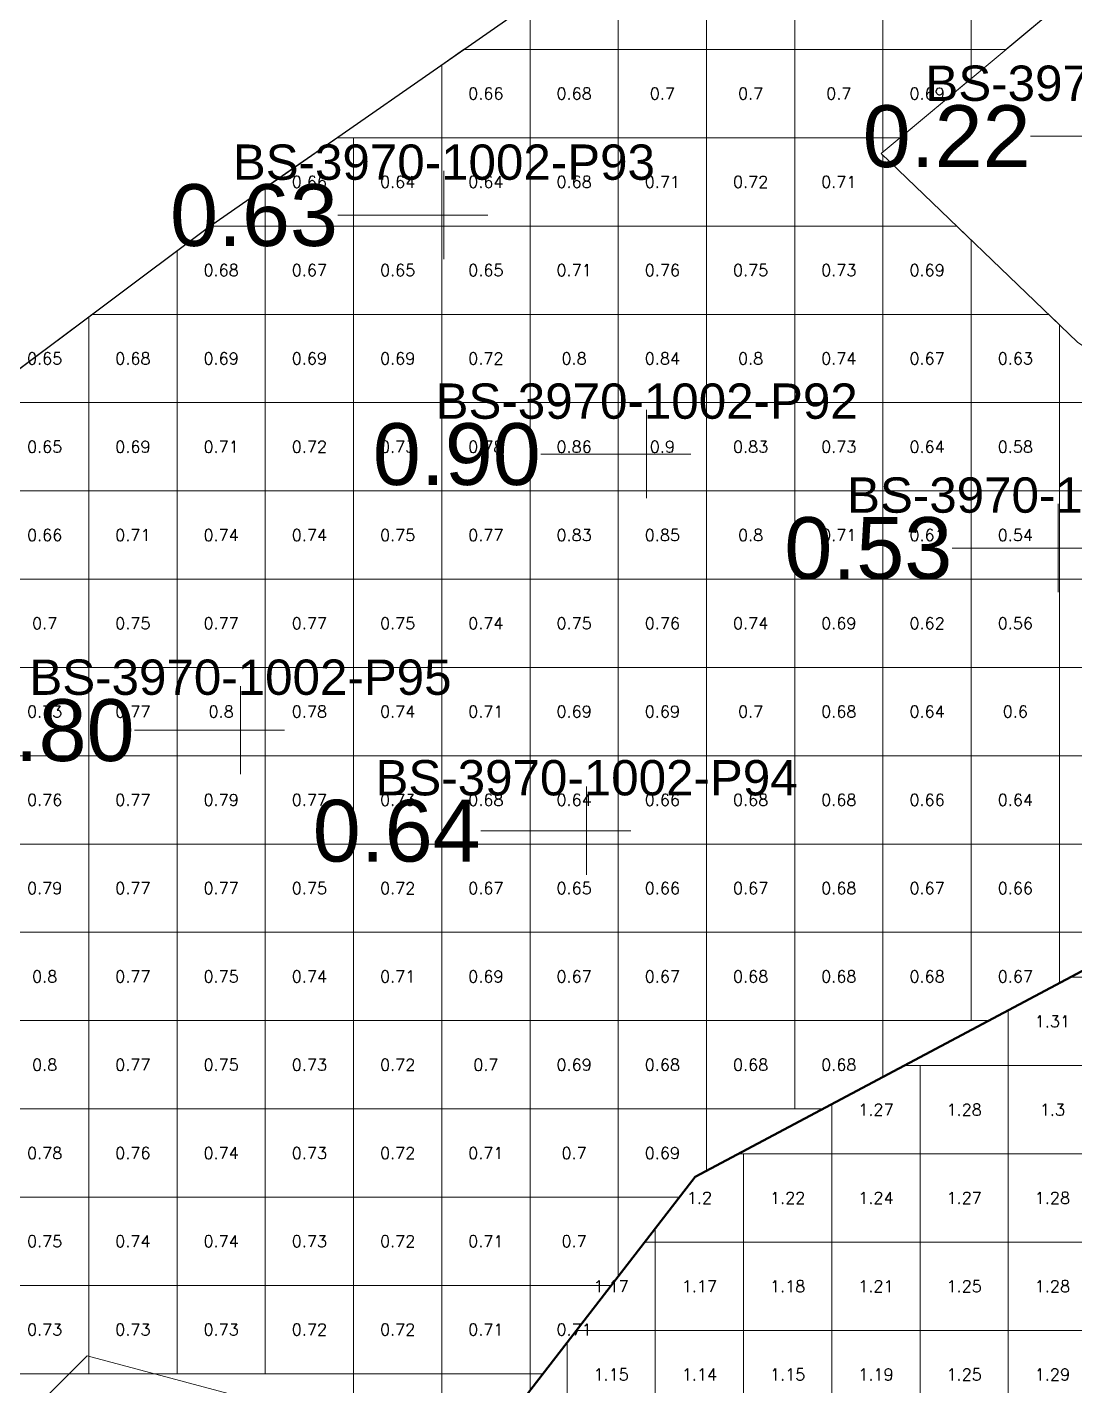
# Model space of a CAD drawing. Header units: inches. Extents: x 469775 to 470079, y 4349683 to 4349873.
# Drawn here: x 469858.19 to 469870.06, y 4349746.76 to 4349762.14 of the extents above; entities that cross this region are included whole.
import ezdxf
from ezdxf.enums import TextEntityAlignment as Align

# ---------------------------------------------------------------- set-up
doc = ezdxf.new("R2010")
doc.units = ezdxf.units.IN
doc.header["$MEASUREMENT"] = 0
doc.layers.add('123', color=7, linetype='Continuous')
for name, color, linetype, lineweight in [('点', 7, 'Continuous', 0), ('爆区方格网', 7, 'Continuous', 0), ('线条', 7, 'Continuous', 0), ('钻孔', 7, 'Continuous', 0)]:
    doc.layers.add(name, color=color, linetype=linetype, lineweight=lineweight)
doc.styles.add('3dmine_textStyle_1', font='txt.shx', dxfattribs={"height": 1, "bigfont": 'gbcbig.shx'})
doc.styles.add('3dmine_textStyle_2', font='arial.ttf', dxfattribs={"height": 1})

msp = doc.modelspace()

# ---------------------------------------------------------------- hatches: boundary and pattern name
at = {"layer": '钻孔', "linetype": 'Continuous', "lineweight": 0, "true_color": 0x80ffff, "extrusion": (0, 1, 0)}
for points in [[(-469863.908, 3959.947), (-469862.908, 3959.947), (-469862.908, 3971.947), (-469863.908, 3971.947)], [(-469866.206, 3959.994), (-469865.206, 3959.994), (-469865.206, 3971.994), (-469866.206, 3971.994)], [(-469870.869, 3960.08), (-469869.869, 3960.08), (-469869.869, 3972.08), (-469870.869, 3972.08)], [(-469861.603, 3959.872), (-469860.603, 3959.872), (-469860.603, 3971.872), (-469861.603, 3971.872)], [(-469865.525, 3959.868), (-469864.525, 3959.868), (-469864.525, 3971.868), (-469865.525, 3971.868)]]:
    msp.add_hatch(color=131, dxfattribs=at).paths.add_polyline_path(points, flags=0)

# ---------------------------------------------------------------- linework, layer by layer
at = {"color": 4, "linetype": 'Continuous', "lineweight": 0, "true_color": 0x00ffff, "elevation": 3966.233}
for points in [[(469845.427, 4349736.191), (469841.883, 4349739.467), (469842.228, 4349744.294), (469848.28, 4349752.862), (469855.658, 4349756.452), (469860.241, 4349759.881), (469868.362, 4349765.532)], [(469870.761, 4349763.128), (469867.863, 4349760.713), (469870.09, 4349758.577), (469873.314, 4349756.381), (469875.304, 4349754.198), (469865.757, 4349749.122), (469863.277, 4349745.916), (469858.867, 4349747.095), (469855.24, 4349743.466), (469853.308, 4349743.754), (469850.298, 4349745.551), (469847.477, 4349743.663), (469848.343, 4349739.646), (469845.427, 4349736.191)]]:
    msp.add_lwpolyline(points, dxfattribs=at)
at = {"color": 5, "linetype": 'Continuous', "lineweight": 50, "elevation": 3966.246}
msp.add_lwpolyline([(469863.277, 4349745.916), (469865.372, 4349742.59), (469870.758, 4349742.39), (469875.513, 4349745.185), (469875.059, 4349748.364), (469877.541, 4349750.341), (469880.7, 4349749.043), (469882.661, 4349748.577), (469887.283, 4349746.98), (469890.375, 4349747.712), (469892.104, 4349749.476), (469891.705, 4349752.968), (469892.637, 4349754.266), (469889.478, 4349756.794), (469884.88, 4349759.29), (469865.757, 4349749.122), (469863.277, 4349745.916)], dxfattribs=at)
at = {"color": 7, "linetype": 'Continuous', "lineweight": 0, "elevation": 3966.233}
msp.add_lwpolyline([(469845.427, 4349736.191), (469868.108, 4349719.891), (469868.108, 4349719.891), (469864.089, 4349732.247), (469861.567, 4349735.442), (469861.304, 4349735.775), (469863.277, 4349745.916), (469858.867, 4349747.095), (469855.24, 4349743.466), (469853.308, 4349743.754), (469850.298, 4349745.551), (469847.477, 4349743.663), (469848.343, 4349739.646), (469845.427, 4349736.191), (469845.427, 4349736.191)], dxfattribs=at)
at = {"layer": '123', "elevation": 1987.297}
msp.add_lwpolyline([(469851.682, 4349759.72), (469855.658, 4349756.452), (469860.241, 4349759.881), (469868.362, 4349765.532), (469871.556, 4349768.128), (469871.209, 4349769.962), (469869.209, 4349769.667), (469866.414, 4349769.254), (469864.214, 4349766.26), (469858.315, 4349764.574), (469853.994, 4349765.649), (469851.682, 4349759.72)], close=True, dxfattribs=at)
at = {"layer": '点', "color": 138, "linetype": 'Continuous', "lineweight": 0, "true_color": 0x004c4c}
for points, elevation in [([(469862.908, 4349759.516), (469862.908, 4349760.516)], 3971.947), ([(469863.408, 4349760.016), (469862.408, 4349760.016)], 3971.947), ([(469865.206, 4349756.809), (469865.206, 4349757.809)], 3971.994), ([(469865.706, 4349757.309), (469864.706, 4349757.309)], 3971.994), ([(469869.869, 4349755.745), (469869.869, 4349756.745)], 3972.08), ([(469870.369, 4349756.245), (469869.369, 4349756.245)], 3972.08), ([(469860.603, 4349753.682), (469860.603, 4349754.682)], 3971.872), ([(469861.103, 4349754.182), (469860.103, 4349754.182)], 3971.872), ([(469864.525, 4349752.543), (469864.525, 4349753.543)], 3971.868), ([(469865.025, 4349753.043), (469864.025, 4349753.043)], 3971.868)]:
    msp.add_lwpolyline(points, dxfattribs=dict(at, elevation=elevation))
at = {"layer": '爆区方格网', "color": 4, "linetype": 'Continuous', "lineweight": 0, "true_color": 0x00ffff, "elevation": 3972.427}
for points in [[(469864.884, 4349761.892), (469863.884, 4349761.892), (469863.884, 4349762.416), (469864.568, 4349762.892), (469864.884, 4349762.892), (469864.884, 4349761.892)], [(469865.884, 4349761.892), (469864.884, 4349761.892), (469864.884, 4349762.892), (469865.884, 4349762.892), (469865.884, 4349761.892)], [(469866.884, 4349761.892), (469865.884, 4349761.892), (469865.884, 4349762.892), (469866.884, 4349762.892), (469866.884, 4349761.892)], [(469867.884, 4349761.892), (469866.884, 4349761.892), (469866.884, 4349762.892), (469867.884, 4349762.892), (469867.884, 4349761.892)], [(469868.884, 4349761.892), (469867.884, 4349761.892), (469867.884, 4349762.892), (469868.884, 4349762.892), (469868.884, 4349761.892)], [(469869.884, 4349762.397), (469869.277, 4349761.892), (469868.884, 4349761.892), (469868.884, 4349762.892), (469869.884, 4349762.892), (469869.884, 4349762.397)], [(469863.884, 4349760.892), (469862.884, 4349760.892), (469862.884, 4349761.72), (469863.131, 4349761.892), (469863.884, 4349761.892), (469863.884, 4349760.892)], [(469864.884, 4349760.892), (469863.884, 4349760.892), (469863.884, 4349761.892), (469864.884, 4349761.892), (469864.884, 4349760.892)], [(469865.884, 4349760.892), (469864.884, 4349760.892), (469864.884, 4349761.892), (469865.884, 4349761.892), (469865.884, 4349760.892)], [(469866.884, 4349760.892), (469865.884, 4349760.892), (469865.884, 4349761.892), (469866.884, 4349761.892), (469866.884, 4349760.892)], [(469867.884, 4349760.892), (469866.884, 4349760.892), (469866.884, 4349761.892), (469867.884, 4349761.892), (469867.884, 4349760.892)], [(469868.884, 4349761.564), (469868.078, 4349760.892), (469867.884, 4349760.892), (469867.884, 4349761.892), (469868.884, 4349761.892), (469868.884, 4349761.564)], [(469861.884, 4349759.892), (469860.884, 4349759.892), (469860.884, 4349760.328), (469861.694, 4349760.892), (469861.884, 4349760.892), (469861.884, 4349759.892)], [(469862.884, 4349759.892), (469861.884, 4349759.892), (469861.884, 4349760.892), (469862.884, 4349760.892), (469862.884, 4349759.892)], [(469863.884, 4349759.892), (469862.884, 4349759.892), (469862.884, 4349760.892), (469863.884, 4349760.892), (469863.884, 4349759.892)], [(469864.884, 4349759.892), (469863.884, 4349759.892), (469863.884, 4349760.892), (469864.884, 4349760.892), (469864.884, 4349759.892)], [(469865.884, 4349759.892), (469864.884, 4349759.892), (469864.884, 4349760.892), (469865.884, 4349760.892), (469865.884, 4349759.892)], [(469866.884, 4349759.892), (469865.884, 4349759.892), (469865.884, 4349760.892), (469866.884, 4349760.892), (469866.884, 4349759.892)], [(469867.884, 4349760.73), (469867.863, 4349760.713), (469867.884, 4349760.693), (469867.884, 4349759.892), (469866.884, 4349759.892), (469866.884, 4349760.892), (469867.884, 4349760.892), (469867.884, 4349760.73)], [(469860.884, 4349758.892), (469859.884, 4349758.892), (469859.884, 4349759.613), (469860.241, 4349759.881), (469860.257, 4349759.892), (469860.884, 4349759.892), (469860.884, 4349758.892)], [(469861.884, 4349758.892), (469860.884, 4349758.892), (469860.884, 4349759.892), (469861.884, 4349759.892), (469861.884, 4349758.892)], [(469862.884, 4349758.892), (469861.884, 4349758.892), (469861.884, 4349759.892), (469862.884, 4349759.892), (469862.884, 4349758.892)], [(469863.884, 4349758.892), (469862.884, 4349758.892), (469862.884, 4349759.892), (469863.884, 4349759.892), (469863.884, 4349758.892)], [(469864.884, 4349758.892), (469863.884, 4349758.892), (469863.884, 4349759.892), (469864.884, 4349759.892), (469864.884, 4349758.892)], [(469865.884, 4349758.892), (469864.884, 4349758.892), (469864.884, 4349759.892), (469865.884, 4349759.892), (469865.884, 4349758.892)], [(469866.884, 4349758.892), (469865.884, 4349758.892), (469865.884, 4349759.892), (469866.884, 4349759.892), (469866.884, 4349758.892)], [(469867.884, 4349758.892), (469866.884, 4349758.892), (469866.884, 4349759.892), (469867.884, 4349759.892), (469867.884, 4349758.892)], [(469868.884, 4349759.734), (469868.884, 4349758.892), (469867.884, 4349758.892), (469867.884, 4349759.892), (469868.719, 4349759.892), (469868.884, 4349759.734)], [(469858.884, 4349757.892), (469857.884, 4349757.892), (469857.884, 4349758.117), (469858.884, 4349758.865), (469858.884, 4349757.892)], [(469859.884, 4349757.892), (469858.884, 4349757.892), (469858.884, 4349758.865), (469858.919, 4349758.892), (469859.884, 4349758.892), (469859.884, 4349757.892)], [(469860.884, 4349757.892), (469859.884, 4349757.892), (469859.884, 4349758.892), (469860.884, 4349758.892), (469860.884, 4349757.892)], [(469861.884, 4349757.892), (469860.884, 4349757.892), (469860.884, 4349758.892), (469861.884, 4349758.892), (469861.884, 4349757.892)], [(469862.884, 4349757.892), (469861.884, 4349757.892), (469861.884, 4349758.892), (469862.884, 4349758.892), (469862.884, 4349757.892)], [(469863.884, 4349757.892), (469862.884, 4349757.892), (469862.884, 4349758.892), (469863.884, 4349758.892), (469863.884, 4349757.892)], [(469864.884, 4349757.892), (469863.884, 4349757.892), (469863.884, 4349758.892), (469864.884, 4349758.892), (469864.884, 4349757.892)], [(469865.884, 4349757.892), (469864.884, 4349757.892), (469864.884, 4349758.892), (469865.884, 4349758.892), (469865.884, 4349757.892)], [(469866.884, 4349757.892), (469865.884, 4349757.892), (469865.884, 4349758.892), (469866.884, 4349758.892), (469866.884, 4349757.892)], [(469867.884, 4349757.892), (469866.884, 4349757.892), (469866.884, 4349758.892), (469867.884, 4349758.892), (469867.884, 4349757.892)], [(469868.884, 4349757.892), (469867.884, 4349757.892), (469867.884, 4349758.892), (469868.884, 4349758.892), (469868.884, 4349757.892)], [(469869.884, 4349758.775), (469869.884, 4349757.892), (469868.884, 4349757.892), (469868.884, 4349758.892), (469869.762, 4349758.892), (469869.884, 4349758.775)], [(469858.884, 4349756.892), (469857.884, 4349756.892), (469857.884, 4349757.892), (469858.884, 4349757.892), (469858.884, 4349756.892)], [(469859.884, 4349756.892), (469858.884, 4349756.892), (469858.884, 4349757.892), (469859.884, 4349757.892), (469859.884, 4349756.892)], [(469860.884, 4349756.892), (469859.884, 4349756.892), (469859.884, 4349757.892), (469860.884, 4349757.892), (469860.884, 4349756.892)], [(469861.884, 4349756.892), (469860.884, 4349756.892), (469860.884, 4349757.892), (469861.884, 4349757.892), (469861.884, 4349756.892)], [(469862.884, 4349756.892), (469861.884, 4349756.892), (469861.884, 4349757.892), (469862.884, 4349757.892), (469862.884, 4349756.892)], [(469863.884, 4349756.892), (469862.884, 4349756.892), (469862.884, 4349757.892), (469863.884, 4349757.892), (469863.884, 4349756.892)], [(469864.884, 4349756.892), (469863.884, 4349756.892), (469863.884, 4349757.892), (469864.884, 4349757.892), (469864.884, 4349756.892)], [(469865.884, 4349756.892), (469864.884, 4349756.892), (469864.884, 4349757.892), (469865.884, 4349757.892), (469865.884, 4349756.892)], [(469866.884, 4349756.892), (469865.884, 4349756.892), (469865.884, 4349757.892), (469866.884, 4349757.892), (469866.884, 4349756.892)], [(469867.884, 4349756.892), (469866.884, 4349756.892), (469866.884, 4349757.892), (469867.884, 4349757.892), (469867.884, 4349756.892)], [(469868.884, 4349756.892), (469867.884, 4349756.892), (469867.884, 4349757.892), (469868.884, 4349757.892), (469868.884, 4349756.892)], [(469869.884, 4349756.892), (469868.884, 4349756.892), (469868.884, 4349757.892), (469869.884, 4349757.892), (469869.884, 4349756.892)], [(469870.884, 4349756.892), (469869.884, 4349756.892), (469869.884, 4349757.892), (469870.884, 4349757.892), (469870.884, 4349756.892)], [(469858.884, 4349755.892), (469857.884, 4349755.892), (469857.884, 4349756.892), (469858.884, 4349756.892), (469858.884, 4349755.892)], [(469859.884, 4349755.892), (469858.884, 4349755.892), (469858.884, 4349756.892), (469859.884, 4349756.892), (469859.884, 4349755.892)], [(469860.884, 4349755.892), (469859.884, 4349755.892), (469859.884, 4349756.892), (469860.884, 4349756.892), (469860.884, 4349755.892)], [(469861.884, 4349755.892), (469860.884, 4349755.892), (469860.884, 4349756.892), (469861.884, 4349756.892), (469861.884, 4349755.892)], [(469862.884, 4349755.892), (469861.884, 4349755.892), (469861.884, 4349756.892), (469862.884, 4349756.892), (469862.884, 4349755.892)], [(469863.884, 4349755.892), (469862.884, 4349755.892), (469862.884, 4349756.892), (469863.884, 4349756.892), (469863.884, 4349755.892)], [(469864.884, 4349755.892), (469863.884, 4349755.892), (469863.884, 4349756.892), (469864.884, 4349756.892), (469864.884, 4349755.892)], [(469865.884, 4349755.892), (469864.884, 4349755.892), (469864.884, 4349756.892), (469865.884, 4349756.892), (469865.884, 4349755.892)], [(469866.884, 4349755.892), (469865.884, 4349755.892), (469865.884, 4349756.892), (469866.884, 4349756.892), (469866.884, 4349755.892)], [(469867.884, 4349755.892), (469866.884, 4349755.892), (469866.884, 4349756.892), (469867.884, 4349756.892), (469867.884, 4349755.892)], [(469868.884, 4349755.892), (469867.884, 4349755.892), (469867.884, 4349756.892), (469868.884, 4349756.892), (469868.884, 4349755.892)], [(469869.884, 4349755.892), (469868.884, 4349755.892), (469868.884, 4349756.892), (469869.884, 4349756.892), (469869.884, 4349755.892)], [(469870.884, 4349755.892), (469869.884, 4349755.892), (469869.884, 4349756.892), (469870.884, 4349756.892), (469870.884, 4349755.892)], [(469858.884, 4349754.892), (469857.884, 4349754.892), (469857.884, 4349755.892), (469858.884, 4349755.892), (469858.884, 4349754.892)], [(469859.884, 4349754.892), (469858.884, 4349754.892), (469858.884, 4349755.892), (469859.884, 4349755.892), (469859.884, 4349754.892)], [(469860.884, 4349754.892), (469859.884, 4349754.892), (469859.884, 4349755.892), (469860.884, 4349755.892), (469860.884, 4349754.892)], [(469861.884, 4349754.892), (469860.884, 4349754.892), (469860.884, 4349755.892), (469861.884, 4349755.892), (469861.884, 4349754.892)], [(469862.884, 4349754.892), (469861.884, 4349754.892), (469861.884, 4349755.892), (469862.884, 4349755.892), (469862.884, 4349754.892)], [(469863.884, 4349754.892), (469862.884, 4349754.892), (469862.884, 4349755.892), (469863.884, 4349755.892), (469863.884, 4349754.892)], [(469864.884, 4349754.892), (469863.884, 4349754.892), (469863.884, 4349755.892), (469864.884, 4349755.892), (469864.884, 4349754.892)], [(469865.884, 4349754.892), (469864.884, 4349754.892), (469864.884, 4349755.892), (469865.884, 4349755.892), (469865.884, 4349754.892)], [(469866.884, 4349754.892), (469865.884, 4349754.892), (469865.884, 4349755.892), (469866.884, 4349755.892), (469866.884, 4349754.892)], [(469867.884, 4349754.892), (469866.884, 4349754.892), (469866.884, 4349755.892), (469867.884, 4349755.892), (469867.884, 4349754.892)], [(469868.884, 4349754.892), (469867.884, 4349754.892), (469867.884, 4349755.892), (469868.884, 4349755.892), (469868.884, 4349754.892)], [(469869.884, 4349754.892), (469868.884, 4349754.892), (469868.884, 4349755.892), (469869.884, 4349755.892), (469869.884, 4349754.892)], [(469870.884, 4349754.892), (469869.884, 4349754.892), (469869.884, 4349755.892), (469870.884, 4349755.892), (469870.884, 4349754.892)], [(469858.884, 4349753.892), (469857.884, 4349753.892), (469857.884, 4349754.892), (469858.884, 4349754.892), (469858.884, 4349753.892)], [(469859.884, 4349753.892), (469858.884, 4349753.892), (469858.884, 4349754.892), (469859.884, 4349754.892), (469859.884, 4349753.892)], [(469860.884, 4349753.892), (469859.884, 4349753.892), (469859.884, 4349754.892), (469860.884, 4349754.892), (469860.884, 4349753.892)], [(469861.884, 4349753.892), (469860.884, 4349753.892), (469860.884, 4349754.892), (469861.884, 4349754.892), (469861.884, 4349753.892)], [(469862.884, 4349753.892), (469861.884, 4349753.892), (469861.884, 4349754.892), (469862.884, 4349754.892), (469862.884, 4349753.892)], [(469863.884, 4349753.892), (469862.884, 4349753.892), (469862.884, 4349754.892), (469863.884, 4349754.892), (469863.884, 4349753.892)], [(469864.884, 4349753.892), (469863.884, 4349753.892), (469863.884, 4349754.892), (469864.884, 4349754.892), (469864.884, 4349753.892)], [(469865.884, 4349753.892), (469864.884, 4349753.892), (469864.884, 4349754.892), (469865.884, 4349754.892), (469865.884, 4349753.892)], [(469866.884, 4349753.892), (469865.884, 4349753.892), (469865.884, 4349754.892), (469866.884, 4349754.892), (469866.884, 4349753.892)], [(469867.884, 4349753.892), (469866.884, 4349753.892), (469866.884, 4349754.892), (469867.884, 4349754.892), (469867.884, 4349753.892)], [(469868.884, 4349753.892), (469867.884, 4349753.892), (469867.884, 4349754.892), (469868.884, 4349754.892), (469868.884, 4349753.892)], [(469869.884, 4349753.892), (469868.884, 4349753.892), (469868.884, 4349754.892), (469869.884, 4349754.892), (469869.884, 4349753.892)], [(469870.884, 4349753.892), (469869.884, 4349753.892), (469869.884, 4349754.892), (469870.884, 4349754.892), (469870.884, 4349753.892)], [(469858.884, 4349752.892), (469857.884, 4349752.892), (469857.884, 4349753.892), (469858.884, 4349753.892), (469858.884, 4349752.892)], [(469859.884, 4349752.892), (469858.884, 4349752.892), (469858.884, 4349753.892), (469859.884, 4349753.892), (469859.884, 4349752.892)], [(469860.884, 4349752.892), (469859.884, 4349752.892), (469859.884, 4349753.892), (469860.884, 4349753.892), (469860.884, 4349752.892)], [(469861.884, 4349752.892), (469860.884, 4349752.892), (469860.884, 4349753.892), (469861.884, 4349753.892), (469861.884, 4349752.892)], [(469862.884, 4349752.892), (469861.884, 4349752.892), (469861.884, 4349753.892), (469862.884, 4349753.892), (469862.884, 4349752.892)], [(469863.884, 4349752.892), (469862.884, 4349752.892), (469862.884, 4349753.892), (469863.884, 4349753.892), (469863.884, 4349752.892)], [(469864.884, 4349752.892), (469863.884, 4349752.892), (469863.884, 4349753.892), (469864.884, 4349753.892), (469864.884, 4349752.892)], [(469865.884, 4349752.892), (469864.884, 4349752.892), (469864.884, 4349753.892), (469865.884, 4349753.892), (469865.884, 4349752.892)], [(469866.884, 4349752.892), (469865.884, 4349752.892), (469865.884, 4349753.892), (469866.884, 4349753.892), (469866.884, 4349752.892)], [(469867.884, 4349752.892), (469866.884, 4349752.892), (469866.884, 4349753.892), (469867.884, 4349753.892), (469867.884, 4349752.892)], [(469868.884, 4349752.892), (469867.884, 4349752.892), (469867.884, 4349753.892), (469868.884, 4349753.892), (469868.884, 4349752.892)], [(469869.884, 4349752.892), (469868.884, 4349752.892), (469868.884, 4349753.892), (469869.884, 4349753.892), (469869.884, 4349752.892)], [(469870.884, 4349752.892), (469869.884, 4349752.892), (469869.884, 4349753.892), (469870.884, 4349753.892), (469870.884, 4349752.892)], [(469858.884, 4349751.892), (469857.884, 4349751.892), (469857.884, 4349752.892), (469858.884, 4349752.892), (469858.884, 4349751.892)], [(469859.884, 4349751.892), (469858.884, 4349751.892), (469858.884, 4349752.892), (469859.884, 4349752.892), (469859.884, 4349751.892)], [(469860.884, 4349751.892), (469859.884, 4349751.892), (469859.884, 4349752.892), (469860.884, 4349752.892), (469860.884, 4349751.892)], [(469861.884, 4349751.892), (469860.884, 4349751.892), (469860.884, 4349752.892), (469861.884, 4349752.892), (469861.884, 4349751.892)], [(469862.884, 4349751.892), (469861.884, 4349751.892), (469861.884, 4349752.892), (469862.884, 4349752.892), (469862.884, 4349751.892)], [(469863.884, 4349751.892), (469862.884, 4349751.892), (469862.884, 4349752.892), (469863.884, 4349752.892), (469863.884, 4349751.892)], [(469864.884, 4349751.892), (469863.884, 4349751.892), (469863.884, 4349752.892), (469864.884, 4349752.892), (469864.884, 4349751.892)], [(469865.884, 4349751.892), (469864.884, 4349751.892), (469864.884, 4349752.892), (469865.884, 4349752.892), (469865.884, 4349751.892)], [(469866.884, 4349751.892), (469865.884, 4349751.892), (469865.884, 4349752.892), (469866.884, 4349752.892), (469866.884, 4349751.892)], [(469867.884, 4349751.892), (469866.884, 4349751.892), (469866.884, 4349752.892), (469867.884, 4349752.892), (469867.884, 4349751.892)], [(469868.884, 4349751.892), (469867.884, 4349751.892), (469867.884, 4349752.892), (469868.884, 4349752.892), (469868.884, 4349751.892)], [(469869.884, 4349751.892), (469868.884, 4349751.892), (469868.884, 4349752.892), (469869.884, 4349752.892), (469869.884, 4349751.892)], [(469870.884, 4349751.892), (469869.884, 4349751.892), (469869.884, 4349752.892), (469870.884, 4349752.892), (469870.884, 4349751.892)], [(469858.884, 4349750.892), (469857.884, 4349750.892), (469857.884, 4349751.892), (469858.884, 4349751.892), (469858.884, 4349750.892)], [(469859.884, 4349750.892), (469858.884, 4349750.892), (469858.884, 4349751.892), (469859.884, 4349751.892), (469859.884, 4349750.892)], [(469860.884, 4349750.892), (469859.884, 4349750.892), (469859.884, 4349751.892), (469860.884, 4349751.892), (469860.884, 4349750.892)], [(469861.884, 4349750.892), (469860.884, 4349750.892), (469860.884, 4349751.892), (469861.884, 4349751.892), (469861.884, 4349750.892)], [(469862.884, 4349750.892), (469861.884, 4349750.892), (469861.884, 4349751.892), (469862.884, 4349751.892), (469862.884, 4349750.892)], [(469863.884, 4349750.892), (469862.884, 4349750.892), (469862.884, 4349751.892), (469863.884, 4349751.892), (469863.884, 4349750.892)], [(469864.884, 4349750.892), (469863.884, 4349750.892), (469863.884, 4349751.892), (469864.884, 4349751.892), (469864.884, 4349750.892)], [(469865.884, 4349750.892), (469864.884, 4349750.892), (469864.884, 4349751.892), (469865.884, 4349751.892), (469865.884, 4349750.892)], [(469866.884, 4349750.892), (469865.884, 4349750.892), (469865.884, 4349751.892), (469866.884, 4349751.892), (469866.884, 4349750.892)], [(469867.884, 4349750.892), (469866.884, 4349750.892), (469866.884, 4349751.892), (469867.884, 4349751.892), (469867.884, 4349750.892)], [(469868.884, 4349750.892), (469867.884, 4349750.892), (469867.884, 4349751.892), (469868.884, 4349751.892), (469868.884, 4349750.892)], [(469869.884, 4349751.316), (469869.085, 4349750.892), (469868.884, 4349750.892), (469868.884, 4349751.892), (469869.884, 4349751.892), (469869.884, 4349751.316)], [(469858.884, 4349749.892), (469857.884, 4349749.892), (469857.884, 4349750.892), (469858.884, 4349750.892), (469858.884, 4349749.892)], [(469859.884, 4349749.892), (469858.884, 4349749.892), (469858.884, 4349750.892), (469859.884, 4349750.892), (469859.884, 4349749.892)], [(469860.884, 4349749.892), (469859.884, 4349749.892), (469859.884, 4349750.892), (469860.884, 4349750.892), (469860.884, 4349749.892)], [(469861.884, 4349749.892), (469860.884, 4349749.892), (469860.884, 4349750.892), (469861.884, 4349750.892), (469861.884, 4349749.892)], [(469862.884, 4349749.892), (469861.884, 4349749.892), (469861.884, 4349750.892), (469862.884, 4349750.892), (469862.884, 4349749.892)], [(469863.884, 4349749.892), (469862.884, 4349749.892), (469862.884, 4349750.892), (469863.884, 4349750.892), (469863.884, 4349749.892)], [(469864.884, 4349749.892), (469863.884, 4349749.892), (469863.884, 4349750.892), (469864.884, 4349750.892), (469864.884, 4349749.892)], [(469865.884, 4349749.892), (469864.884, 4349749.892), (469864.884, 4349750.892), (469865.884, 4349750.892), (469865.884, 4349749.892)], [(469866.884, 4349749.892), (469865.884, 4349749.892), (469865.884, 4349750.892), (469866.884, 4349750.892), (469866.884, 4349749.892)], [(469867.884, 4349750.253), (469867.204, 4349749.892), (469866.884, 4349749.892), (469866.884, 4349750.892), (469867.884, 4349750.892), (469867.884, 4349750.253)], [(469858.884, 4349748.892), (469857.884, 4349748.892), (469857.884, 4349749.892), (469858.884, 4349749.892), (469858.884, 4349748.892)], [(469859.884, 4349748.892), (469858.884, 4349748.892), (469858.884, 4349749.892), (469859.884, 4349749.892), (469859.884, 4349748.892)], [(469860.884, 4349748.892), (469859.884, 4349748.892), (469859.884, 4349749.892), (469860.884, 4349749.892), (469860.884, 4349748.892)], [(469861.884, 4349748.892), (469860.884, 4349748.892), (469860.884, 4349749.892), (469861.884, 4349749.892), (469861.884, 4349748.892)], [(469862.884, 4349748.892), (469861.884, 4349748.892), (469861.884, 4349749.892), (469862.884, 4349749.892), (469862.884, 4349748.892)], [(469863.884, 4349748.892), (469862.884, 4349748.892), (469862.884, 4349749.892), (469863.884, 4349749.892), (469863.884, 4349748.892)], [(469864.884, 4349748.892), (469863.884, 4349748.892), (469863.884, 4349749.892), (469864.884, 4349749.892), (469864.884, 4349748.892)], [(469865.884, 4349749.19), (469865.757, 4349749.122), (469865.579, 4349748.892), (469864.884, 4349748.892), (469864.884, 4349749.892), (469865.884, 4349749.892), (469865.884, 4349749.19)], [(469858.884, 4349747.892), (469857.884, 4349747.892), (469857.884, 4349748.892), (469858.884, 4349748.892), (469858.884, 4349747.892)], [(469859.884, 4349747.892), (469858.884, 4349747.892), (469858.884, 4349748.892), (469859.884, 4349748.892), (469859.884, 4349747.892)], [(469860.884, 4349747.892), (469859.884, 4349747.892), (469859.884, 4349748.892), (469860.884, 4349748.892), (469860.884, 4349747.892)], [(469861.884, 4349747.892), (469860.884, 4349747.892), (469860.884, 4349748.892), (469861.884, 4349748.892), (469861.884, 4349747.892)], [(469862.884, 4349747.892), (469861.884, 4349747.892), (469861.884, 4349748.892), (469862.884, 4349748.892), (469862.884, 4349747.892)], [(469863.884, 4349747.892), (469862.884, 4349747.892), (469862.884, 4349748.892), (469863.884, 4349748.892), (469863.884, 4349747.892)], [(469864.884, 4349747.993), (469864.805, 4349747.892), (469863.884, 4349747.892), (469863.884, 4349748.892), (469864.884, 4349748.892), (469864.884, 4349747.993)], [(469858.884, 4349746.892), (469857.884, 4349746.892), (469857.884, 4349747.892), (469858.884, 4349747.892), (469858.884, 4349746.892)], [(469859.884, 4349746.892), (469858.884, 4349746.892), (469858.884, 4349747.892), (469859.884, 4349747.892), (469859.884, 4349746.892)], [(469860.884, 4349746.892), (469859.884, 4349746.892), (469859.884, 4349747.892), (469860.884, 4349747.892), (469860.884, 4349746.892)], [(469861.884, 4349746.892), (469860.884, 4349746.892), (469860.884, 4349747.892), (469861.884, 4349747.892), (469861.884, 4349746.892)], [(469862.884, 4349746.892), (469861.884, 4349746.892), (469861.884, 4349747.892), (469862.884, 4349747.892), (469862.884, 4349746.892)], [(469863.884, 4349746.892), (469862.884, 4349746.892), (469862.884, 4349747.892), (469863.884, 4349747.892), (469863.884, 4349746.892)], [(469864.032, 4349746.892), (469863.884, 4349746.892), (469863.884, 4349747.892), (469864.805, 4349747.892), (469864.032, 4349746.892)]]:
    msp.add_lwpolyline(points, dxfattribs=at)
at = {"layer": '爆区方格网', "color": 5, "linetype": 'Continuous', "lineweight": 0, "true_color": 0x0000ff, "elevation": 3972.334}
for points in [[(469870.304, 4349750.383), (469869.304, 4349750.383), (469869.304, 4349751.008), (469870.009, 4349751.383), (469870.304, 4349751.383), (469870.304, 4349750.383)], [(469868.304, 4349749.383), (469867.304, 4349749.383), (469867.304, 4349749.945), (469868.128, 4349750.383), (469868.304, 4349750.383), (469868.304, 4349749.383)], [(469869.304, 4349749.383), (469868.304, 4349749.383), (469868.304, 4349750.383), (469869.304, 4349750.383), (469869.304, 4349749.383)], [(469870.304, 4349749.383), (469869.304, 4349749.383), (469869.304, 4349750.383), (469870.304, 4349750.383), (469870.304, 4349749.383)], [(469866.304, 4349748.383), (469865.304, 4349748.383), (469865.304, 4349748.536), (469865.757, 4349749.122), (469866.247, 4349749.383), (469866.304, 4349749.383), (469866.304, 4349748.383)], [(469867.304, 4349748.383), (469866.304, 4349748.383), (469866.304, 4349749.383), (469867.304, 4349749.383), (469867.304, 4349748.383)], [(469868.304, 4349748.383), (469867.304, 4349748.383), (469867.304, 4349749.383), (469868.304, 4349749.383), (469868.304, 4349748.383)], [(469869.304, 4349748.383), (469868.304, 4349748.383), (469868.304, 4349749.383), (469869.304, 4349749.383), (469869.304, 4349748.383)], [(469870.304, 4349748.383), (469869.304, 4349748.383), (469869.304, 4349749.383), (469870.304, 4349749.383), (469870.304, 4349748.383)], [(469865.304, 4349747.383), (469864.412, 4349747.383), (469865.185, 4349748.383), (469865.304, 4349748.383), (469865.304, 4349747.383)], [(469866.304, 4349747.383), (469865.304, 4349747.383), (469865.304, 4349748.383), (469866.304, 4349748.383), (469866.304, 4349747.383)], [(469867.304, 4349747.383), (469866.304, 4349747.383), (469866.304, 4349748.383), (469867.304, 4349748.383), (469867.304, 4349747.383)], [(469868.304, 4349747.383), (469867.304, 4349747.383), (469867.304, 4349748.383), (469868.304, 4349748.383), (469868.304, 4349747.383)], [(469869.304, 4349747.383), (469868.304, 4349747.383), (469868.304, 4349748.383), (469869.304, 4349748.383), (469869.304, 4349747.383)], [(469870.304, 4349747.383), (469869.304, 4349747.383), (469869.304, 4349748.383), (469870.304, 4349748.383), (469870.304, 4349747.383)], [(469865.304, 4349746.383), (469864.304, 4349746.383), (469864.304, 4349747.243), (469864.412, 4349747.383), (469865.304, 4349747.383), (469865.304, 4349746.383)], [(469866.304, 4349746.383), (469865.304, 4349746.383), (469865.304, 4349747.383), (469866.304, 4349747.383), (469866.304, 4349746.383)], [(469867.304, 4349746.383), (469866.304, 4349746.383), (469866.304, 4349747.383), (469867.304, 4349747.383), (469867.304, 4349746.383)], [(469868.304, 4349746.383), (469867.304, 4349746.383), (469867.304, 4349747.383), (469868.304, 4349747.383), (469868.304, 4349746.383)], [(469869.304, 4349746.383), (469868.304, 4349746.383), (469868.304, 4349747.383), (469869.304, 4349747.383), (469869.304, 4349746.383)], [(469870.304, 4349746.383), (469869.304, 4349746.383), (469869.304, 4349747.383), (469870.304, 4349747.383), (469870.304, 4349746.383)]]:
    msp.add_lwpolyline(points, dxfattribs=at)
at = {"layer": '爆区方格网', "color": 131, "linetype": 'Continuous', "lineweight": 0, "true_color": 0x80ffff, "elevation": 3972.427}
for points in [[(469862.884, 4349745.892), (469861.884, 4349745.892), (469861.884, 4349746.892), (469862.884, 4349746.892), (469862.884, 4349745.892)], [(469863.884, 4349746.7), (469863.277, 4349745.916), (469863.273, 4349745.892), (469862.884, 4349745.892), (469862.884, 4349746.892), (469863.884, 4349746.892), (469863.884, 4349746.7)]]:
    msp.add_lwpolyline(points, dxfattribs=at)
at = {"layer": '线条', "color": 138, "linetype": 'Continuous', "lineweight": 0, "true_color": 0x004c4c}
for points, elevation in [([(469862.908, 4349760.016), (469862.908, 4349760.016), (469862.908, 4349760.016)], 3971.947), ([(469865.206, 4349757.309), (469865.206, 4349757.309), (469865.206, 4349757.309)], 3971.994), ([(469869.869, 4349756.245), (469869.869, 4349756.245), (469869.869, 4349756.245)], 3972.08), ([(469860.603, 4349754.182), (469860.603, 4349754.182), (469860.603, 4349754.182)], 3971.872), ([(469864.525, 4349753.043), (469864.525, 4349753.043), (469864.525, 4349753.043)], 3971.868)]:
    msp.add_lwpolyline(points, dxfattribs=dict(at, elevation=elevation))
at = {"layer": '钻孔', "color": 8, "linetype": 'Continuous', "lineweight": 0, "true_color": 0x808080}
for elevation in [3972.126, 3960.126]:
    msp.add_lwpolyline([(469870.757, 4349760.91), (469869.557, 4349760.91)], dxfattribs=dict(at, elevation=elevation))
at = {"layer": '钻孔', "color": 131, "linetype": 'Continuous', "lineweight": 0, "true_color": 0x80ffff}
for points, elevation in [([(469862.908, 4349760.016), (469861.708, 4349760.016)], 3971.947), ([(469862.908, 4349760.016), (469861.708, 4349760.016)], 3959.947), ([(469865.206, 4349757.309), (469864.006, 4349757.309)], 3971.994), ([(469865.206, 4349757.309), (469864.006, 4349757.309)], 3959.994), ([(469869.869, 4349756.245), (469868.669, 4349756.245)], 3972.08), ([(469869.869, 4349756.245), (469868.669, 4349756.245)], 3960.08), ([(469860.603, 4349754.182), (469859.403, 4349754.182)], 3971.872), ([(469860.603, 4349754.182), (469859.403, 4349754.182)], 3959.872), ([(469864.525, 4349753.043), (469863.325, 4349753.043)], 3971.868), ([(469864.525, 4349753.043), (469863.325, 4349753.043)], 3959.868)]:
    msp.add_lwpolyline(points, dxfattribs=dict(at, elevation=elevation))

# ---------------------------------------------------------------- texts
at = {"color": 4, "linetype": 'Continuous', "lineweight": 0, "true_color": 0x00ffff, "style": '3dmine_textStyle_1'}
for s, p in [('0.66', (469863.384, 4349761.392, 3972.427)), ('0.68', (469864.384, 4349761.392, 3972.427)), ('0.7', (469865.384, 4349761.392, 3972.427)), ('0.7', (469866.384, 4349761.392, 3972.427)), ('0.7', (469867.384, 4349761.392, 3972.427)), ('0.69', (469868.384, 4349761.392, 3972.427)), ('0.66', (469861.384, 4349760.392, 3972.427)), ('0.64', (469862.384, 4349760.392, 3972.427)), ('0.64', (469863.384, 4349760.392, 3972.427)), ('0.68', (469864.384, 4349760.392, 3972.427)), ('0.71', (469865.384, 4349760.392, 3972.427)), ('0.72', (469866.384, 4349760.392, 3972.427)), ('0.71', (469867.384, 4349760.392, 3972.427)), ('0.68', (469860.384, 4349759.392, 3972.427)), ('0.67', (469861.384, 4349759.392, 3972.427)), ('0.65', (469862.384, 4349759.392, 3972.427)), ('0.65', (469863.384, 4349759.392, 3972.427)), ('0.71', (469864.384, 4349759.392, 3972.427)), ('0.76', (469865.384, 4349759.392, 3972.427)), ('0.75', (469866.384, 4349759.392, 3972.427)), ('0.73', (469867.384, 4349759.392, 3972.427)), ('0.69', (469868.384, 4349759.392, 3972.427)), ('0.65', (469858.384, 4349758.392, 3972.427)), ('0.68', (469859.384, 4349758.392, 3972.427)), ('0.69', (469860.384, 4349758.392, 3972.427)), ('0.69', (469861.384, 4349758.392, 3972.427)), ('0.69', (469862.384, 4349758.392, 3972.427)), ('0.72', (469863.384, 4349758.392, 3972.427)), ('0.8', (469864.384, 4349758.392, 3972.427)), ('0.84', (469865.384, 4349758.392, 3972.427)), ('0.8', (469866.384, 4349758.392, 3972.427)), ('0.74', (469867.384, 4349758.392, 3972.427)), ('0.67', (469868.384, 4349758.392, 3972.427)), ('0.63', (469869.384, 4349758.392, 3972.427)), ('0.65', (469858.384, 4349757.392, 3972.427)), ('0.69', (469859.384, 4349757.392, 3972.427)), ('0.71', (469860.384, 4349757.392, 3972.427)), ('0.72', (469861.384, 4349757.392, 3972.427)), ('0.73', (469862.384, 4349757.392, 3972.427)), ('0.78', (469863.384, 4349757.392, 3972.427)), ('0.86', (469864.384, 4349757.392, 3972.427)), ('0.9', (469865.384, 4349757.392, 3972.427)), ('0.83', (469866.384, 4349757.392, 3972.427)), ('0.73', (469867.384, 4349757.392, 3972.427)), ('0.64', (469868.384, 4349757.392, 3972.427)), ('0.58', (469869.384, 4349757.392, 3972.427)), ('0.66', (469858.384, 4349756.392, 3972.427)), ('0.71', (469859.384, 4349756.392, 3972.427)), ('0.74', (469860.384, 4349756.392, 3972.427)), ('0.74', (469861.384, 4349756.392, 3972.427)), ('0.75', (469862.384, 4349756.392, 3972.427)), ('0.77', (469863.384, 4349756.392, 3972.427)), ('0.83', (469864.384, 4349756.392, 3972.427)), ('0.85', (469865.384, 4349756.392, 3972.427)), ('0.8', (469866.384, 4349756.392, 3972.427)), ('0.71', (469867.384, 4349756.392, 3972.427)), ('0.61', (469868.384, 4349756.392, 3972.427)), ('0.54', (469869.384, 4349756.392, 3972.427)), ('0.7', (469858.384, 4349755.392, 3972.427)), ('0.75', (469859.384, 4349755.392, 3972.427)), ('0.77', (469860.384, 4349755.392, 3972.427)), ('0.77', (469861.384, 4349755.392, 3972.427)), ('0.75', (469862.384, 4349755.392, 3972.427)), ('0.74', (469863.384, 4349755.392, 3972.427)), ('0.75', (469864.384, 4349755.392, 3972.427)), ('0.76', (469865.384, 4349755.392, 3972.427)), ('0.74', (469866.384, 4349755.392, 3972.427)), ('0.69', (469867.384, 4349755.392, 3972.427)), ('0.62', (469868.384, 4349755.392, 3972.427)), ('0.56', (469869.384, 4349755.392, 3972.427)), ('0.73', (469858.384, 4349754.392, 3972.427)), ('0.77', (469859.384, 4349754.392, 3972.427)), ('0.8', (469860.384, 4349754.392, 3972.427)), ('0.78', (469861.384, 4349754.392, 3972.427)), ('0.74', (469862.384, 4349754.392, 3972.427)), ('0.71', (469863.384, 4349754.392, 3972.427)), ('0.69', (469864.384, 4349754.392, 3972.427)), ('0.69', (469865.384, 4349754.392, 3972.427)), ('0.7', (469866.384, 4349754.392, 3972.427)), ('0.68', (469867.384, 4349754.392, 3972.427)), ('0.64', (469868.384, 4349754.392, 3972.427)), ('0.6', (469869.384, 4349754.392, 3972.427)), ('0.76', (469858.384, 4349753.392, 3972.427)), ('0.77', (469859.384, 4349753.392, 3972.427)), ('0.79', (469860.384, 4349753.392, 3972.427)), ('0.77', (469861.384, 4349753.392, 3972.427)), ('0.73', (469862.384, 4349753.392, 3972.427)), ('0.68', (469863.384, 4349753.392, 3972.427)), ('0.64', (469864.384, 4349753.392, 3972.427)), ('0.66', (469865.384, 4349753.392, 3972.427)), ('0.68', (469866.384, 4349753.392, 3972.427)), ('0.68', (469867.384, 4349753.392, 3972.427)), ('0.66', (469868.384, 4349753.392, 3972.427)), ('0.64', (469869.384, 4349753.392, 3972.427)), ('0.79', (469858.384, 4349752.392, 3972.427)), ('0.77', (469859.384, 4349752.392, 3972.427)), ('0.77', (469860.384, 4349752.392, 3972.427)), ('0.75', (469861.384, 4349752.392, 3972.427)), ('0.72', (469862.384, 4349752.392, 3972.427)), ('0.67', (469863.384, 4349752.392, 3972.427)), ('0.65', (469864.384, 4349752.392, 3972.427)), ('0.66', (469865.384, 4349752.392, 3972.427)), ('0.67', (469866.384, 4349752.392, 3972.427)), ('0.68', (469867.384, 4349752.392, 3972.427)), ('0.67', (469868.384, 4349752.392, 3972.427)), ('0.66', (469869.384, 4349752.392, 3972.427)), ('0.8', (469858.384, 4349751.392, 3972.427)), ('0.77', (469859.384, 4349751.392, 3972.427)), ('0.75', (469860.384, 4349751.392, 3972.427)), ('0.74', (469861.384, 4349751.392, 3972.427)), ('0.71', (469862.384, 4349751.392, 3972.427)), ('0.69', (469863.384, 4349751.392, 3972.427)), ('0.67', (469864.384, 4349751.392, 3972.427)), ('0.67', (469865.384, 4349751.392, 3972.427)), ('0.68', (469866.384, 4349751.392, 3972.427)), ('0.68', (469867.384, 4349751.392, 3972.427)), ('0.68', (469868.384, 4349751.392, 3972.427)), ('0.67', (469869.384, 4349751.392, 3972.427)), ('0.8', (469858.384, 4349750.392, 3972.427)), ('0.77', (469859.384, 4349750.392, 3972.427)), ('0.75', (469860.384, 4349750.392, 3972.427)), ('0.73', (469861.384, 4349750.392, 3972.427)), ('0.72', (469862.384, 4349750.392, 3972.427)), ('0.7', (469863.384, 4349750.392, 3972.427)), ('0.69', (469864.384, 4349750.392, 3972.427)), ('0.68', (469865.384, 4349750.392, 3972.427)), ('0.68', (469866.384, 4349750.392, 3972.427)), ('0.68', (469867.384, 4349750.392, 3972.427)), ('0.78', (469858.384, 4349749.392, 3972.427)), ('0.76', (469859.384, 4349749.392, 3972.427)), ('0.74', (469860.384, 4349749.392, 3972.427)), ('0.73', (469861.384, 4349749.392, 3972.427)), ('0.72', (469862.384, 4349749.392, 3972.427)), ('0.71', (469863.384, 4349749.392, 3972.427)), ('0.7', (469864.384, 4349749.392, 3972.427)), ('0.69', (469865.384, 4349749.392, 3972.427)), ('0.75', (469858.384, 4349748.392, 3972.427)), ('0.74', (469859.384, 4349748.392, 3972.427)), ('0.74', (469860.384, 4349748.392, 3972.427)), ('0.73', (469861.384, 4349748.392, 3972.427)), ('0.72', (469862.384, 4349748.392, 3972.427)), ('0.71', (469863.384, 4349748.392, 3972.427)), ('0.7', (469864.384, 4349748.392, 3972.427)), ('0.73', (469858.384, 4349747.392, 3972.427)), ('0.73', (469859.384, 4349747.392, 3972.427)), ('0.73', (469860.384, 4349747.392, 3972.427)), ('0.72', (469861.384, 4349747.392, 3972.427)), ('0.72', (469862.384, 4349747.392, 3972.427)), ('0.71', (469863.384, 4349747.392, 3972.427)), ('0.71', (469864.384, 4349747.392, 3972.427))]:
    msp.add_text(s, height=0.1333, dxfattribs=at).set_placement(p, align=Align.MIDDLE_CENTER)
at = {"color": 5, "linetype": 'Continuous', "lineweight": 0, "true_color": 0x0000ff, "style": '3dmine_textStyle_1'}
for s, p in [('1.31', (469869.804, 4349750.883, 3972.334)), ('1.27', (469867.804, 4349749.883, 3972.334)), ('1.28', (469868.804, 4349749.883, 3972.334)), ('1.3', (469869.804, 4349749.883, 3972.334)), ('1.2', (469865.804, 4349748.883, 3972.334)), ('1.22', (469866.804, 4349748.883, 3972.334)), ('1.24', (469867.804, 4349748.883, 3972.334)), ('1.27', (469868.804, 4349748.883, 3972.334)), ('1.28', (469869.804, 4349748.883, 3972.334)), ('1.17', (469864.804, 4349747.883, 3972.334)), ('1.17', (469865.804, 4349747.883, 3972.334)), ('1.18', (469866.804, 4349747.883, 3972.334)), ('1.21', (469867.804, 4349747.883, 3972.334)), ('1.25', (469868.804, 4349747.883, 3972.334)), ('1.28', (469869.804, 4349747.883, 3972.334)), ('1.15', (469864.804, 4349746.883, 3972.334)), ('1.14', (469865.804, 4349746.883, 3972.334)), ('1.15', (469866.804, 4349746.883, 3972.334)), ('1.19', (469867.804, 4349746.883, 3972.334)), ('1.25', (469868.804, 4349746.883, 3972.334)), ('1.29', (469869.804, 4349746.883, 3972.334))]:
    msp.add_text(s, height=0.1333, dxfattribs=at).set_placement(p, align=Align.MIDDLE_CENTER)
at = {"layer": '钻孔', "color": 138, "linetype": 'Continuous', "lineweight": 0, "true_color": 0x004c4c, "style": '3dmine_textStyle_2'}
for s, p in [('BS-3970-1002-P89', (469870.757, 4349761.31, 3972.126)), ('BS-3970-1002-P93', (469862.908, 4349760.416, 3971.947)), ('BS-3970-1002-P92', (469865.206, 4349757.709, 3971.994)), ('BS-3970-1002-P91', (469869.869, 4349756.645, 3972.08)), ('BS-3970-1002-P95', (469860.603, 4349754.582, 3971.872)), ('BS-3970-1002-P94', (469864.525, 4349753.443, 3971.868))]:
    msp.add_text(s, height=0.4, dxfattribs=at).set_placement(p, align=Align.CENTER)
at = {"layer": '钻孔', "color": 8, "linetype": 'Continuous', "lineweight": 0, "true_color": 0x808080, "style": '3dmine_textStyle_2'}
msp.add_text('0.22', height=0.7, dxfattribs=at).set_placement((469869.557, 4349760.91, 3966.126), align=Align.MIDDLE_RIGHT)
at = {"layer": '钻孔', "color": 131, "linetype": 'Continuous', "lineweight": 0, "true_color": 0x80ffff, "style": '3dmine_textStyle_2'}
for s, p in [('0.63', (469861.708, 4349760.016, 3965.947)), ('0.90', (469864.006, 4349757.309, 3965.994)), ('0.53', (469868.669, 4349756.245, 3966.08)), ('0.80', (469859.403, 4349754.182, 3965.872)), ('0.64', (469863.325, 4349753.043, 3965.868))]:
    msp.add_text(s, height=0.7, dxfattribs=at).set_placement(p, align=Align.MIDDLE_RIGHT)

doc.saveas('drawing.dxf')
